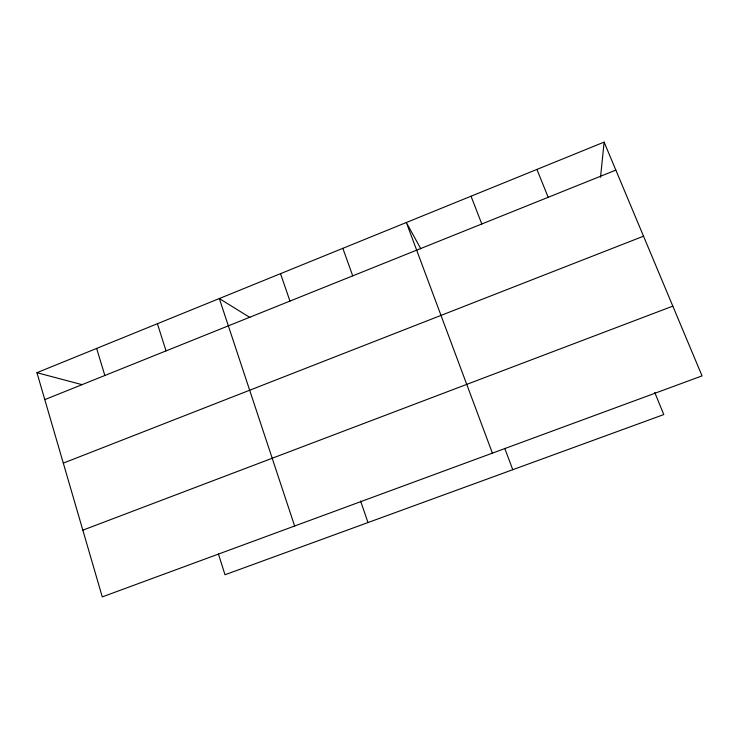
<?xml version="1.0" encoding="UTF-8"?>
<svg xmlns="http://www.w3.org/2000/svg" width="739" height="739" viewBox="0 0 739 739"><rect width="100%" height="100%" fill="white"/><g stroke="black" fill="none" stroke-linecap="round" stroke-linejoin="round"><path stroke-width="1.11" d="M600.521 177.295L604.114 142.11L36.95 372.687L102.278 596.89L702.05 375.892L604.114 142.11M44.802 399.623L615.836 170.109M63.295 463.122L643.521 236.194M82.833 530.168L672.823 306.131M36.95 372.687L82.121 384.677M249.921 317.484L219.317 298.556L294.639 526.011M420.805 248.803L406.339 222.513L492.396 453.146M654.736 392.418L663.788 414.579L224.989 574.757L218.458 554.047M536.939 169.425L548.181 197.304M471.029 196.214L481.8 223.982M504.755 448.379L512.774 469.708M342.85 248.332L352.725 275.859M360.567 500.987L368.004 522.547M280.515 273.67L289.965 301.087M157.407 323.719L166.035 350.896M96.624 348.429L104.855 375.486"/></g></svg>
